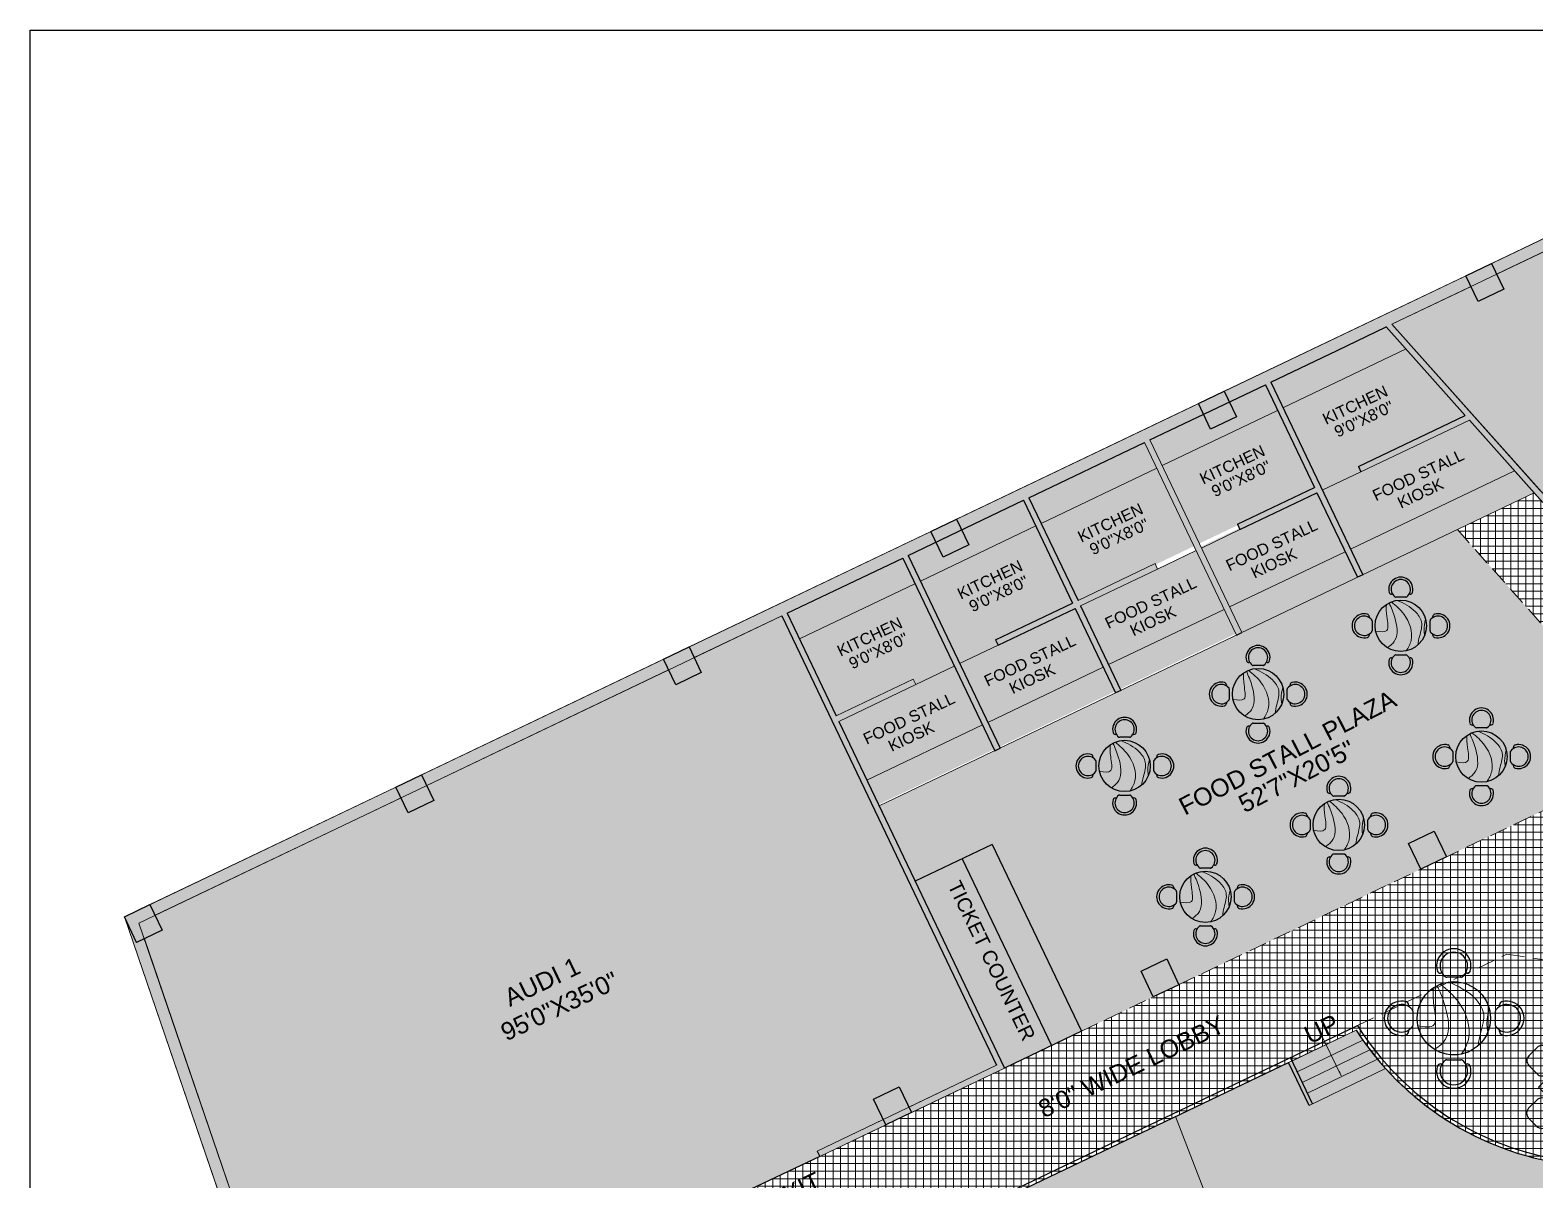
# Model space of a CAD drawing. Header units: inches. Extents: x -13956017 to 293115509, y -946740 to -305538.
# Drawn here: x 1205739 to 1207009, y -916444 to -915474 of the extents above; entities that cross this region are included whole.
import ezdxf
from ezdxf.enums import TextEntityAlignment as Align

# ---------------------------------------------------------------- set-up
doc = ezdxf.new("R2010")
doc.units = ezdxf.units.IN
doc.header["$LTSCALE"] = 6
doc.linetypes.add('DASHED2', pattern=[0.375, 0.25, -0.125])
for name, color, linetype, lineweight in [('column', 240, 'Continuous', 25), ('floor hatch', 135, 'Continuous', 13), ('Hatch', 251, 'Continuous', 0), ('W', 250, 'Continuous', 5), ('wall', 7, 'Continuous', 30), ('wall high', 7, 'Continuous', 30)]:
    doc.layers.add(name, color=color, linetype=linetype, lineweight=lineweight)
for name, color, linetype in [('NOI THAT', 42, 'Continuous'), ('TW', 5, 'Continuous'), ('WAL', 7, 'Continuous')]:
    doc.layers.add(name, color=color, linetype=linetype)
doc.styles.add('ARI', font='arial.ttf')
doc.dimstyles.new('Copy of AA', dxfattribs={"dimtxt": 15, "dimasz": 4, "dimexe": 5, "dimexo": 0, "dimgap": 0.09, "dimtad": 0, "dimdec": 0, "dimzin": 0, "dimdsep": 46, "dimlunit": 3, "dimtxsty": 'ARI', "dimblk": 'ARCHTICK', "dimcen": 0.09, "dimclrt": 7, "dimadec": 0, "dimazin": 0, "dimtfac": 1, "dimtdec": 0, "dimtofl": 0, "dimtmove": 0, "dimatfit": 3, "dimfxl": 0.18, "dimtolj": 1, "dimtzin": 0, "dimlwd": 9, "dimlwe": 9, "dimarcsym": 0})

# ---------------------------------------------------------------- blocks, each defined once
blk = doc.blocks.new('_ARCHTICK')
at = {"color": 0, "linetype": 'ByBlock', "const_width": 0.15}
blk.add_lwpolyline([(-0.5, -0.5), (0.5, 0.5)], dxfattribs=at)
blk = doc.blocks.new('A$C542F1208')
at = {"layer": 'Hatch', "ltscale": 20}
for points, knots in [([(659, 1087), (755, 1046), (902, 974), (1047, 764), (992, 595), (965, 478), (963, 437)], [79.286611, 79.286611, 79.286611, 79.286611, 522.398779, 774.423504, 1075.74221, 1246.593213, 1246.593213, 1246.593213, 1246.593213]), ([(501, 1026), (499, 972), (500, 847), (558, 608), (416, 626), (345, 640)], [151.734472, 151.734472, 151.734472, 151.734472, 392.166202, 678.974324, 921.439348, 921.439348, 921.439348, 921.439348]), ([(542, 1050), (572, 983), (643, 812), (688, 531), (562, 427), (515, 397)], [120.974245, 120.974245, 120.974245, 120.974245, 441.347359, 915.494944, 1143.150829, 1143.150829, 1143.150829, 1143.150829]), ([(573, 1064), (641, 1011), (806, 869), (914, 562), (822, 397), (790, 349)], [101.978247, 101.978247, 101.978247, 101.978247, 470.843019, 1034.555063, 1275.153333, 1275.153333, 1275.153333, 1275.153333]), ([(1075, 812), (1059, 758), (1046, 679), (1055, 599), (1060, 575)], [401.14804, 401.14804, 401.14804, 401.14804, 644.283546, 751.485057, 751.485057, 751.485057, 751.485057])]:
    blk.add_open_spline(points, degree=3, knots=knots, dxfattribs=at)
at = {"layer": 'NOI THAT', "color": 0, "ltscale": 20}
for p, q in [((593, 1177), (577, 1177)), ((785, 1135), (640, 1135)), ((848, 1177), (832, 1177)), ((249, 852), (249, 836)), ((292, 789), (292, 643)), ((1139, 643), (1139, 789)), ((1181, 836), (1181, 852)), ((249, 596), (249, 581)), ((1181, 581), (1181, 596)), ((577, 249), (593, 249)), ((640, 292), (785, 292)), ((832, 249), (848, 249))]:
    blk.add_line(p, q, dxfattribs=at)
blk.add_circle((712, 716), 375, dxfattribs=at)
for centre, radius, start, end in [((712, 1251), 176, 344.1544, 195.8456), ((712, 1251), 141, 307.5173, 232.4827), ((577, 1212), 35.2, 195.8456, 270), ((640, 1156), 21.1, 232.4827, 270), ((785, 1156), 21.1, 270, 307.5173), ((848, 1212), 35.2, 270, 344.1544), ((176, 716), 176, 74.1544, 285.8456), ((176, 716), 141, 37.5173, 322.4827), ((214, 852), 35.2, 0, 74.1544), ((271, 789), 21.1, 0, 37.5173), ((1160, 789), 21.1, 142.4827, 180), ((1255, 716), 141, 217.5173, 142.4827), ((1216, 852), 35.2, 105.8456, 180), ((1255, 716), 176, 254.1544, 105.8456), ((1160, 643), 21.1, 180, 217.5173), ((214, 581), 35.2, 285.8456, 0), ((1216, 581), 35.2, 180, 254.1544), ((712, 176), 176, 164.1544, 15.8456), ((577, 214), 35.2, 90, 164.1544), ((712, 176), 141, 127.5173, 52.4827), ((640, 271), 21.1, 90, 127.5173), ((785, 271), 21.1, 52.4827, 90), ((848, 214), 35.2, 15.8456, 90)]:
    blk.add_arc(centre, radius, start, end, dxfattribs=at)
at = {"layer": 'NOI THAT', "color": 0}
blk.add_arc((271, 643), 21.1, 322.4827, 0, dxfattribs=at)
blk = doc.blocks.new('AP2103')
at = {"color": 0}
for points in [[(-228, 425, 0.414214), (-334, 425), (-422, 337, 0.414214), (-422, 231), (-334, 142, 0.414214), (-228, 142), (-139, 231, 0.414214), (-139, 337)], [(425, 228, 0.414214), (425, 334), (337, 422, 0.414214), (231, 422), (142, 334, 0.414214), (142, 228), (231, 139, 0.414214), (337, 139)], [(-425, -228, 0.414214), (-425, -334), (-337, -422, 0.414214), (-231, -422), (-142, -334, 0.414214), (-142, -228), (-231, -139, 0.414214), (-337, -139)], [(228, -425, 0.414214), (334, -425), (422, -337, 0.414214), (422, -231), (334, -142, 0.414214), (228, -142), (139, -231, 0.414214), (139, -337)]]:
    blk.add_lwpolyline(points, format="xyb", close=True, dxfattribs=at)
blk.add_lwpolyline([(-318, 0), (0, -318), (318, 0), (0, 318)], close=True, dxfattribs=at)

msp = doc.modelspace()

# ---------------------------------------------------------------- hatches: boundary and pattern name
at = {"layer": 'column', "ltscale": 10}
h = msp.add_hatch(color=256, dxfattribs=at)
h.dxf.hatch_style = 1
h.paths.add_polyline_path([(1206949.8, -915681.2), (1206971.4, -915670.9), (1206981.8, -915692.6), (1206960.1, -915702.9)])
h = msp.add_hatch(color=256, dxfattribs=at)
h.dxf.hatch_style = 1
h.paths.add_polyline_path([(1206724.2, -915789), (1206745.8, -915778.7), (1206756.2, -915800.3), (1206734.5, -915810.7)])
h = msp.add_hatch(color=256, dxfattribs=at)
h.dxf.hatch_style = 1
h.paths.add_polyline_path([(1206498.6, -915896.8), (1206520.3, -915886.4), (1206530.6, -915908.1), (1206509, -915918.5)])
h = msp.add_hatch(color=256, dxfattribs=at)
h.dxf.hatch_style = 1
h.paths.add_polyline_path([(1206273, -916004.6), (1206294.7, -915994.2), (1206305, -916015.9), (1206283.4, -916026.2)])
h = msp.add_hatch(color=256, dxfattribs=at)
h.dxf.hatch_style = 1
h.paths.add_polyline_path([(1206047.5, -916112.4), (1206069.1, -916102), (1206079.5, -916123.7), (1206057.8, -916134)])
h = msp.add_hatch(color=256, dxfattribs=at)
h.dxf.hatch_style = 1
h.paths.add_polyline_path([(1206901.4, -916159.9), (1206923, -916149.5), (1206933.4, -916171.2), (1206911.7, -916181.5)])
h = msp.add_hatch(color=256, dxfattribs=at)
h.dxf.hatch_style = 1
h.paths.add_polyline_path([(1205818.4, -916221.8), (1205840, -916211.5), (1205850.4, -916233.1), (1205828.7, -916243.5)])
h = msp.add_hatch(color=256, dxfattribs=at)
h.dxf.hatch_style = 1
h.paths.add_polyline_path([(1206675.8, -916267.6), (1206697.5, -916257.3), (1206707.8, -916279), (1206686.1, -916289.3)])
h = msp.add_hatch(color=256, dxfattribs=at)
h.dxf.hatch_style = 1
h.paths.add_polyline_path([(1206450.2, -916375.4), (1206471.9, -916365.1), (1206482.2, -916386.7), (1206460.6, -916397.1)])
at = {"layer": 'floor hatch', "ltscale": 5}
h = msp.add_hatch(dxfattribs=at)
h.set_pattern_fill('NET', color=9, scale=2, angle=90)
h.set_pattern_definition([(90, (225125.152, -30674.727), (-6.35, 4e-16), []), (180, (225125.152, -30674.727), (-8e-16, -6.35), [])])
edge = h.paths.add_edge_path(flags=16)
edge.add_arc((1207069.2, -916180.3), 252.4, 212.8632, 311.6153)
edge.add_line((1207236.8, -916369.1), (1207453.6, -916616.5))
edge.add_line((1207453.6, -916616.5), (1207466.4, -916698.6))
edge.add_line((1207466.4, -916698.6), (1207078.3, -917355.4))
edge.add_line((1207078.3, -917355.4), (1206612.1, -917263))
edge.add_line((1206612.1, -917263), (1206437.6, -916752.7))
edge.add_line((1206437.6, -916752.7), (1206398.7, -916639))
edge.add_line((1206398.7, -916639), (1206438.5, -916517.4))
edge.add_line((1206438.5, -916517.4), (1206857.2, -916317.3))
h.paths.add_polyline_path([(1206508.4, -917265.4), (1206536.9, -917349), (1207127.7, -917466.2), (1207613.3, -916646.7), (1207385.3, -916391.3), (1207478.6, -916308), (1207255.5, -916058.1), (1207180.2, -916125.4), (1207189.5, -916135.8), (1207171.6, -916151.8), (1207155.6, -916133.9), (1207207.1, -916087.9), (1207007.5, -915864.3), (1206942.6, -915895.2), (1207112.5, -916085.6), (1206246.3, -916499.5)])
at = {"layer": 'W', "ltscale": 10}
h = msp.add_hatch(color=256, dxfattribs=at)
h.dxf.hatch_style = 1
h.paths.add_polyline_path([(1206533.1, -917353.3), (1206571.3, -917360.9), (1206572.2, -917356), (1206536.9, -917349), (1206508.4, -917265.4), (1206503.6, -917267.1), (1206512.7, -917293.5), (1206242.1, -917386.1), (1206243.7, -917390.8), (1206514.3, -917298.3)])
h.paths.add_polyline_path([(1207026.2, -917451.1), (1207027.2, -917446.2), (1206648.1, -917371), (1206647.2, -917375.9)])
h.paths.add_polyline_path([(1206221, -917398.6), (1206230.5, -917395.4), (1206284.8, -917554.3), (1206275.4, -917557.6)])
h.paths.add_polyline_path([(1206283.1, -917580.3), (1206292.6, -917577), (1206342.5, -917722.7), (1206333, -917726)])
h.paths.add_polyline_path([(1206360.2, -917731.4), (1206489.1, -917687.4), (1206492.3, -917696.8), (1206363.5, -917740.9)])
h.paths.add_polyline_path([(1207114.8, -917792.1), (1207119.9, -917783.5), (1207236.9, -917852.8), (1207231.8, -917861.4)])
h.paths.add_polyline_path([(1207256.1, -917847.9), (1207334.6, -917715.4), (1207343.2, -917720.5), (1207264.7, -917853)])
h.paths.add_polyline_path([(1207346.8, -917694.7), (1207432, -917551), (1207432.5, -917550.2), (1207441.1, -917555.3), (1207355.4, -917699.8)])
h.paths.add_polyline_path([(1207103.1, -917461.3), (1207127.7, -917466.2), (1207186.9, -917366.4), (1207191.2, -917368.9), (1207176.9, -917393), (1207423, -917538.8), (1207420.4, -917543.1), (1207174.4, -917397.3), (1207130.2, -917471.8), (1207102.1, -917466.2)])
h.paths.add_polyline_path([(1207226.3, -917299.8), (1207230.6, -917302.4), (1207403.6, -917010.4), (1207399.3, -917007.9)])
h.paths.add_polyline_path([(1207444.7, -917529.5), (1207526.8, -917391), (1207535.4, -917396.1), (1207453.3, -917534.6)])
h.paths.add_polyline_path([(1207539, -917370.4), (1207621.1, -917231.9), (1207629.7, -917237), (1207547.6, -917375.5)])
h.paths.add_polyline_path([(1207633.3, -917211.2), (1207715.4, -917072.7), (1207724, -917077.8), (1207641.9, -917216.3)])
h.paths.add_polyline_path([(1207438.7, -916941.3), (1207492.2, -916851), (1207496.5, -916853.5), (1207459.8, -916915.5), (1207705.9, -917061.3), (1207703.3, -917065.6), (1207457.3, -916919.8), (1207443, -916943.8)])
h.paths.add_polyline_path([(1207727.6, -917052.1), (1207802.5, -916925.6), (1207811.1, -916930.7), (1207736.2, -917057.2)])
h.paths.add_polyline_path([(1207510.6, -916820), (1207562.5, -916732.4), (1207566.8, -916734.9), (1207556.7, -916752), (1207802.7, -916897.8), (1207797.6, -916906.4), (1207551.6, -916760.6), (1207514.9, -916822.6)])
h.paths.add_polyline_path([(1207630.3, -916629.7), (1207829.5, -916451.9), (1207832.8, -916455.7), (1207633.6, -916633.4)])
h.paths.add_polyline_path([(1207599.7, -916631.5), (1207603.5, -916628.2), (1207553.2, -916571.9), (1207549.5, -916575.2)])
h.paths.add_polyline_path([(1207797.8, -916536.9), (1207802.9, -916528.3), (1207865, -916565.1), (1207859.9, -916573.7)])
h.paths.add_polyline_path([(1207843.3, -916446.3), (1207850.7, -916439.7), (1208001.8, -916608.9), (1207985.5, -916636.5), (1207976.9, -916631.4), (1207989.5, -916610.1)])
h.paths.add_polyline_path([(1207692.1, -916277), (1207699.6, -916270.3), (1207834.7, -916421.8), (1207827.3, -916428.4)])
h.paths.add_polyline_path([(1207541, -916107.6), (1207548.4, -916101), (1207683.6, -916252.4), (1207676.1, -916259.1), (1207616.2, -916191.9), (1207392.4, -916391.7), (1207452.3, -916458.8), (1207448.6, -916462.2), (1207385.3, -916391.3), (1207537.5, -916255.4), (1207489.6, -916201.7), (1207493.3, -916198.4), (1207540.9, -916251.8), (1207612.9, -916188.2)])
h.paths.add_polyline_path([(1207502, -916522.1), (1207505.8, -916518.7), (1207468.3, -916476.7), (1207464.6, -916480.1)])
h.paths.add_polyline_path([(1207413.7, -916116.7), (1207417.4, -916113.3), (1207466, -916167.8), (1207527.2, -916113.2), (1207530.5, -916116.9), (1207406.7, -916227.5), (1207403.3, -916223.7), (1207462.3, -916171.1)], flags=17)
h.paths.add_polyline_path([(1207399.1, -915948.7), (1207406.6, -915942), (1207532.4, -916083), (1207525, -916089.7), (1207465.1, -916022.6), (1207330.8, -916142.4), (1207327.4, -916138.7), (1207461.7, -916018.8)])
h.paths.add_polyline_path([(1207173.5, -916117.9), (1207207.1, -916087.9), (1207201.7, -916081.9), (1207209.1, -916075.2), (1207214.5, -916081.3), (1207372.7, -915940.1), (1207379.4, -915947.6), (1207318.2, -916002.2), (1207366.1, -916055.9), (1207362.4, -916059.2), (1207314.5, -916005.5), (1207180.2, -916125.4)])
h.paths.add_polyline_path([(1207109.3, -915840.2), (1207206.2, -915753.6), (1207212.9, -915761.1), (1207115.9, -915847.6)])
h.paths.add_polyline_path([(1206750.2, -915787.7), (1206780.7, -915773.1), (1206822.1, -915859.7), (1206757.1, -915890.8), (1206759.2, -915895.3), (1206824.2, -915864.2), (1206858.3, -915935.5), (1206862.8, -915933.4), (1206785.2, -915771), (1206882.6, -915724.4), (1206949.2, -915799), (1206859.1, -915842.1), (1206861.2, -915846.6), (1206952.7, -915802.9), (1207014.6, -915872.3), (1207018.3, -915868.9), (1206887.3, -915722.2), (1206954.1, -915690.3), (1206949.8, -915681.2), (1206745.8, -915778.7)])
h.paths.add_polyline_path([(1206524.6, -915895.5), (1206576.8, -915870.5), (1206618.1, -915957.2), (1206553.2, -915988.2), (1206555.3, -915992.7), (1206620.3, -915961.7), (1206654.4, -916033), (1206658.9, -916030.8), (1206624.8, -915959.5), (1206689.8, -915928.5), (1206687.6, -915924), (1206622.7, -915955), (1206581.3, -915868.4), (1206678.7, -915821.8), (1206756.3, -915984.2), (1206760.8, -915982.1), (1206683.2, -915819.7), (1206728.5, -915798), (1206724.2, -915789), (1206520.3, -915886.4)])
h.paths.add_polyline_path([(1206299, -916003.2), (1206372.8, -915968), (1206553.9, -916346.9), (1206480.1, -916382.2), (1206482.2, -916386.7), (1206560.6, -916349.3), (1206420.9, -916057), (1206485.9, -916025.9), (1206483.7, -916021.4), (1206418.7, -916052.4), (1206377.7, -915966.5), (1206377.3, -915965.8), (1206474.8, -915919.3), (1206552.4, -916081.7), (1206556.9, -916079.5), (1206479.3, -915917.1), (1206502.9, -915905.8), (1206498.6, -915896.8), (1206294.7, -915994.2)])
h.paths.add_polyline_path([(1206244.7, -916494.7), (1206333.5, -916452.3), (1206335.6, -916456.8), (1206246.3, -916499.5)])
h.paths.add_polyline_path([(1206404.8, -916423.7), (1206460.6, -916397.1), (1206458.4, -916392.6), (1206402.6, -916419.2)])
h.paths.add_polyline_path([(1206069.1, -916102), (1206273, -916004.6), (1206277.4, -916013.6), (1206073.4, -916111)])
h.paths.add_polyline_path([(1205840, -916211.5), (1206047.5, -916112.4), (1206051.8, -916121.4), (1205844.3, -916220.5)])
h.paths.add_polyline_path([(1205942.1, -916583.4), (1205951.5, -916580.2), (1205835.3, -916240.3), (1205828.7, -916243.5), (1205818.4, -916221.8)])
h.paths.add_polyline_path([(1205969.3, -916588.9), (1206080, -916551), (1206083.3, -916560.5), (1205972.6, -916598.4)])
h.paths.add_polyline_path([(1206038.1, -916864), (1206047.6, -916860.8), (1205959.3, -916602.9), (1205949.9, -916606.1)])
h.paths.add_polyline_path([(1206064, -916865.7), (1206334.6, -916773.1), (1206343.7, -916799.6), (1206348.4, -916798), (1206329, -916741.2), (1206319.5, -916744.4), (1206326.7, -916765.3), (1206060.8, -916856.3)])
h.paths.add_polyline_path([(1206093.4, -917025.8), (1206102.9, -917022.6), (1206055.3, -916883.5), (1206045.9, -916886.7)])
h.paths.add_polyline_path([(1206153.3, -917200.9), (1206162.8, -917197.6), (1206110.7, -917045.3), (1206101.2, -917048.5)])
h.paths.add_polyline_path([(1206213.2, -917375.9), (1206222.7, -917372.7), (1206170.6, -917220.3), (1206161.1, -917223.6)])
h.paths.add_polyline_path([(1207223.3, -915751.7), (1207230.8, -915745.1), (1207390.6, -915924.1), (1207383.2, -915930.8)])
h.paths.add_polyline_path([(1207106.9, -915606.2), (1207214.8, -915727.2), (1207207.4, -915733.8), (1207114.1, -915629.3), (1207117.2, -915627.8)])
h.paths.add_polyline_path([(1206971.4, -915670.9), (1207085.2, -915616.5), (1207089.5, -915625.6), (1206975.7, -915679.9)])
at = {"layer": 'WAL', "lineweight": 9, "true_color": 0x5797dc}
h = msp.add_hatch(color=153, dxfattribs=at)
h.dxf.hatch_style = 1
h.paths.add_polyline_path([(1206887.3, -915722.2), (1206954.1, -915690.3), (1206960.1, -915702.9), (1206981.8, -915692.6), (1206975.7, -915679.9), (1207089.5, -915625.6), (1207095.5, -915638.2), (1207114.1, -915629.3), (1207207.4, -915733.8), (1207196.9, -915743.2), (1207206.2, -915753.6), (1207044.3, -915898.1), (1207038.3, -915891.3), (1207034.6, -915894.6), (1207014.6, -915872.3), (1207018.3, -915868.9)])
at = {"layer": 'WAL', "lineweight": 9, "ltscale": 100, "true_color": 0xffaf89}
h = msp.add_hatch(color=21, dxfattribs=at)
h.dxf.hatch_style = 1
h.paths.add_polyline_path([(1206785.4, -915771.4), (1206882.7, -915724.9), (1206949.1, -915798.9), (1206862.1, -915841.4), (1206864.3, -915845.9), (1206829.1, -915862.8)])
h.paths.add_polyline_path([(1206683.5, -915820.2), (1206780.9, -915773.6), (1206822.1, -915859.7), (1206786.9, -915876.5), (1206787.3, -915877.3), (1206725, -915907)])
h.paths.add_polyline_path([(1206581.5, -915869), (1206679, -915822.4), (1206720.5, -915909.2), (1206658.3, -915939), (1206657.9, -915938.2), (1206622.7, -915955)])
edge = h.paths.add_edge_path()
edge.add_line((1206479.6, -915917.8), (1206577, -915871.1))
edge.add_line((1206577, -915871.1), (1206620.7, -915962.5))
edge.add_line((1206618.2, -915957.1), (1206583, -915974))
edge.add_line((1206585.6, -915979.3), (1206583.4, -915974.8))
edge.add_line((1206583.4, -915974.8), (1206521.2, -916004.6))
edge.add_line((1206521.2, -916004.6), (1206479.6, -915917.8))
h.paths.add_polyline_path([(1206475.1, -915919.9), (1206518.8, -916011.3), (1206483.6, -916028.1), (1206481.5, -916023.6), (1206419.2, -916053.4), (1206377.7, -915966.5)])
at = {"layer": 'WAL', "lineweight": 9, "ltscale": 100, "true_color": 0x768495}
h = msp.add_hatch(color=252, dxfattribs=at)
h.dxf.hatch_style = 1
h.paths.add_polyline_path([(1206828.6, -915861.7), (1206952.7, -915802.9), (1207007.5, -915864.3), (1206862.9, -915933.3)])
edge = h.paths.add_edge_path()
edge.add_line((1206726.3, -915909.7), (1206823.7, -915863.1))
edge.add_line((1206823.7, -915863.1), (1206857.8, -915934.2))
edge.add_line((1206857.8, -915934.2), (1206760.3, -915980.8))
edge.add_line((1206760.3, -915980.8), (1206726.7, -915910.5))
h.paths.add_polyline_path([(1206624.7, -915959.2), (1206722.2, -915912.6), (1206755.8, -915983), (1206658.4, -916029.6)])
h.paths.add_polyline_path([(1206522.8, -916008), (1206620.2, -915961.4), (1206653.9, -916031.7), (1206556.5, -916078.4)])
h.paths.add_polyline_path([(1206420.9, -916056.8), (1206518.3, -916010.2), (1206552, -916080.5), (1206454.5, -916127.1)])
h = msp.add_hatch(color=252, dxfattribs=at)
h.dxf.hatch_style = 1
h.paths.add_polyline_path([(1206760.8, -915982.1), (1206858.3, -915935.5), (1206824.2, -915864.2), (1206759.2, -915895.3), (1206726.8, -915910.8)])
at = {"layer": 'WAL', "lineweight": 9, "ltscale": 100, "true_color": 0xffaf89}
h = msp.add_hatch(color=21, dxfattribs=at)
h.dxf.hatch_style = 1
h.paths.add_polyline_path([(1206479.3, -915917.1), (1206502.9, -915905.8), (1206509, -915918.5), (1206530.6, -915908.1), (1206524.6, -915895.5), (1206576.8, -915870.5), (1206618.1, -915957.2), (1206553.2, -915988.2), (1206555.3, -915992.7), (1206522.8, -916008.2)])
at = {"layer": 'WAL', "lineweight": 9, "ltscale": 100, "true_color": 0xeeadfb}
h = msp.add_hatch(color=201, dxfattribs=at)
h.dxf.hatch_style = 1
h.paths.add_polyline_path([(1206454.9, -916128.2), (1206942.6, -915895.2), (1207112.5, -916085.6), (1206560.6, -916349.3)])
at = {"layer": 'WAL', "lineweight": 9, "ltscale": 100, "true_color": 0xfaecd6}
h = msp.add_hatch(color=254, dxfattribs=at)
h.dxf.hatch_style = 1
h.paths.add_polyline_path([(1205844.3, -916220.5), (1206051.8, -916121.4), (1206057.8, -916134), (1206079.5, -916123.7), (1206073.4, -916111), (1206277.4, -916013.6), (1206283.4, -916026.2), (1206305, -916015.9), (1206299, -916003.2), (1206372.8, -915968), (1206553.9, -916346.9), (1206480.1, -916382.2), (1206471.9, -916365.1), (1206450.2, -916375.4), (1206458.4, -916392.6), (1206402.6, -916419.2), (1206404.8, -916423.7), (1206335.6, -916456.8), (1206333.5, -916452.3), (1206244.7, -916494.7), (1206240.1, -916481.4), (1206217.4, -916489.2), (1206222, -916502.5), (1205969.3, -916588.9), (1205964.8, -916575.6), (1205951.5, -916580.2), (1205835.3, -916240.3), (1205850.4, -916233.1)])
at = {"layer": 'WAL', "lineweight": 9, "ltscale": 100, "true_color": 0xc6e1cc}
h = msp.add_hatch(color=254, dxfattribs=at)
h.dxf.hatch_style = 1
h.paths.add_polyline_path([(1206854, -916623.1), (1206998, -916623.1), (1207099.8, -916724.9), (1207099.8, -916868.9), (1206998, -916970.8), (1206854, -916970.8), (1206752.1, -916868.9), (1206752.1, -916724.9)], flags=16)
edge = h.paths.add_edge_path()
edge.add_arc((1207069.2, -916180.3), 252.4, 212.8632, 311.6153)
edge.add_line((1207236.8, -916369.1), (1207453.6, -916616.5))
edge.add_line((1207453.6, -916616.5), (1207466.4, -916698.6))
edge.add_line((1207466.4, -916698.6), (1207078.3, -917355.4))
edge.add_line((1207078.3, -917355.4), (1206612.1, -917263))
edge.add_line((1206612.1, -917263), (1206437.6, -916752.7))
edge.add_line((1206437.6, -916752.7), (1206398.7, -916639))
edge.add_line((1206398.7, -916639), (1206438.5, -916517.4))
edge.add_line((1206438.5, -916517.4), (1206857.2, -916317.3))

# ---------------------------------------------------------------- linework, layer by layer
at = {"layer": 'column', "ltscale": 10, "elevation": 3969.1}
for points in [[(1206949.8, -915681.2), (1206971.4, -915670.9), (1206981.8, -915692.6), (1206960.1, -915702.9), (1206949.8, -915681.2)], [(1206724.2, -915789), (1206745.8, -915778.7), (1206756.2, -915800.3), (1206734.5, -915810.7), (1206724.2, -915789)], [(1206498.6, -915896.8), (1206520.3, -915886.4), (1206530.6, -915908.1), (1206509, -915918.5), (1206498.6, -915896.8)], [(1206273, -916004.6), (1206294.7, -915994.2), (1206305, -916015.9), (1206283.4, -916026.2), (1206273, -916004.6)], [(1206047.5, -916112.4), (1206069.1, -916102), (1206079.5, -916123.7), (1206057.8, -916134), (1206047.5, -916112.4)], [(1206901.4, -916159.9), (1206923, -916149.5), (1206933.4, -916171.2), (1206911.7, -916181.5), (1206901.4, -916159.9)], [(1206675.8, -916267.6), (1206697.5, -916257.3), (1206707.8, -916279), (1206686.1, -916289.3), (1206675.8, -916267.6)], [(1206450.2, -916375.4), (1206471.9, -916365.1), (1206482.2, -916386.7), (1206460.6, -916397.1), (1206450.2, -916375.4)]]:
    msp.add_lwpolyline(points, dxfattribs=at)
at = {"layer": 'column', "ltscale": 10}
msp.add_lwpolyline([(1205818.4, -916221.8), (1205840, -916211.5), (1205850.4, -916233.1), (1205828.7, -916243.5), (1205818.4, -916221.8)], dxfattribs=at)
at = {"layer": 'TW', "ltscale": 10}
for p, q in [((1206436, -916515.2, 3969.1), (1206858.3, -916313.5, 3969.1)), ((1206438.5, -916517.4, 3969.1), (1206800.3, -916344.5, 3969.1)), ((1206817.6, -916380.8, 3969.1), (1206800.3, -916344.5, 3969.1)), ((1206820.5, -916379.4, 3969.1), (1206801.9, -916340.4, 3969.1))]:
    msp.add_line(p, q, dxfattribs=at)
for radius, start, end in [(249.4, 212.2573, 311.6137), (252.4, 212.8632, 310.9343)]:
    msp.add_arc((1207069.2, -916180.3, 3969.1), radius, start, end, dxfattribs=at)
at = {"layer": 'W', "ltscale": 10}
for p, q in [((1206887.3, -915722.2, 3969.1), (1207104.4, -915618.4, 3969.1)), ((1206887.3, -915722.2, 3969.1), (1207012.1, -915862, 3969.1)), ((1206795.5, -915792.6, 3969.1), (1206899.3, -915743, 3969.1)), ((1206693.6, -915841.3, 3969.1), (1206791, -915794.8, 3969.1)), ((1206861.2, -915846.6, 3969.1), (1206952.7, -915802.9, 3969.1)), ((1206952.7, -915802.9, 3969.1), (1207007.5, -915864.3, 3969.1)), ((1206678.7, -915821.8, 3969.1), (1206756.3, -915984.2, 3969.1)), ((1206683.2, -915819.7, 3969.1), (1206760.8, -915982.1, 3969.1)), ((1206591.6, -915890, 3969.1), (1206689.1, -915843.5, 3969.1)), ((1206861.2, -915846.6, 3969.1), (1206828.7, -915862.1, 3969.1)), ((1206852.4, -915911.7, 3969.1), (1206990.8, -915845.6, 3969.1)), ((1206454.9, -916128.2, 3969.1), (1207007.5, -915864.3, 3969.1)), ((1206489.7, -915938.8, 3969.1), (1206587.1, -915892.2, 3969.1)), ((1206726.8, -915910.8, 3969.1), (1206759.2, -915895.3, 3969.1)), ((1206689.8, -915928.5, 3969.1), (1206722.3, -915913, 3969.1)), ((1206750.5, -915960.4, 3969.1), (1206847.9, -915913.9, 3969.1)), ((1206622.7, -915955, 3969.1), (1206687.6, -915924, 3969.1)), ((1206624.8, -915959.5, 3969.1), (1206689.8, -915928.5, 3969.1)), ((1206687.6, -915924, 3969.1), (1206689.8, -915928.5, 3969.1)), ((1206387.7, -915987.5, 3969.1), (1206485.1, -915940.9, 3969.1)), ((1205830.7, -916227, 3969.1), (1206372.8, -915968, 3969.1)), ((1206648.5, -916009.1, 3969.1), (1206746, -915962.6, 3969.1)), ((1206522.8, -916008.2, 3969.1), (1206555.3, -915992.7, 3969.1)), ((1206418.7, -916052.4, 3969.1), (1206483.7, -916021.4, 3969.1)), ((1206483.7, -916021.4, 3969.1), (1206485.9, -916025.9, 3969.1)), ((1206485.9, -916025.9, 3969.1), (1206518.3, -916010.4, 3969.1)), ((1206546.6, -916057.9, 3969.1), (1206644, -916011.3, 3969.1)), ((1206420.9, -916057, 3969.1), (1206485.9, -916025.9, 3969.1)), ((1206444.6, -916106.6, 3969.1), (1206542, -916060, 3969.1)), ((1205956.1, -916593.4, 3969.1), (1205830.7, -916227, 3969.1)), ((1206402.6, -916419.2, 3969.1), (1206553.9, -916346.9, 3969.1)), ((1206404.8, -916423.7, 3969.1), (1206560.6, -916349.3, 3969.1)), ((1206704.8, -916390.1, 3969.1), (1207079.8, -917358.8, 3969.1))]:
    msp.add_line(p, q, dxfattribs=at)
at = {"layer": 'W', "lineweight": 30, "ltscale": 10}
for p, q in [((1206841.3, -915744.2, 3969.1), (1206882.6, -915724.4, 3969.1)), ((1206882.6, -915724.4, 3969.1), (1206949.2, -915799, 3969.1)), ((1206785.2, -915771, 3969.1), (1206841.3, -915744.2, 3969.1)), ((1206683.2, -915819.7, 3969.1), (1206780.7, -915773.1, 3969.1)), ((1206780.7, -915773.1, 3969.1), (1206822.1, -915859.7, 3969.1)), ((1206785.2, -915771, 3969.1), (1206862.8, -915933.4, 3969.1)), ((1206859.1, -915842.1, 3969.1), (1206949.2, -915799, 3969.1)), ((1206581.3, -915868.4, 3969.1), (1206678.7, -915821.8, 3969.1)), ((1206859.1, -915842.1, 3969.1), (1206861.2, -915846.6, 3969.1)), ((1206581.3, -915868.4, 3969.1), (1206622.7, -915955, 3969.1)), ((1206757.1, -915890.8, 3969.1), (1206822.1, -915859.7, 3969.1)), ((1206759.2, -915895.3, 3969.1), (1206824.2, -915864.2, 3969.1)), ((1206824.2, -915864.2, 3969.1), (1206858.3, -915935.5, 3969.1)), ((1207007.5, -915864.3, 3969.1), (1207014.6, -915872.3, 3969.1)), ((1206479.3, -915917.1, 3969.1), (1206576.8, -915870.5, 3969.1)), ((1206576.8, -915870.5, 3969.1), (1206618.1, -915957.2, 3969.1)), ((1206757.1, -915890.8, 3969.1), (1206759.2, -915895.3, 3969.1)), ((1206377.3, -915965.8, 3969.1), (1206474.8, -915919.3, 3969.1)), ((1206474.8, -915919.3, 3969.1), (1206552.4, -916081.7, 3969.1)), ((1206479.3, -915917.1, 3969.1), (1206556.9, -916079.5, 3969.1)), ((1206862.8, -915933.4, 3969.1), (1206858.3, -915935.5, 3969.1)), ((1206553.2, -915988.2, 3969.1), (1206618.1, -915957.2, 3969.1)), ((1206372.8, -915968, 3969.1), (1206553.9, -916346.9, 3969.1)), ((1206377.3, -915965.8, 3969.1), (1206418.7, -916052.4, 3969.1)), ((1206555.3, -915992.7, 3969.1), (1206620.3, -915961.7, 3969.1)), ((1206620.3, -915961.7, 3969.1), (1206654.4, -916033, 3969.1)), ((1206624.8, -915959.5, 3969.1), (1206658.9, -916030.8, 3969.1)), ((1206756.3, -915984.2, 3969.1), (1206760.8, -915982.1, 3969.1)), ((1206553.2, -915988.2, 3969.1), (1206555.3, -915992.7, 3969.1)), ((1206658.9, -916030.8, 3969.1), (1206654.4, -916033, 3969.1)), ((1206420.9, -916057, 3969.1), (1206560.6, -916349.3, 3969.1)), ((1206552.4, -916081.7, 3969.1), (1206556.9, -916079.5, 3969.1)), ((1206402.6, -916419.2, 3969.1), (1206404.8, -916423.7, 3969.1))]:
    msp.add_line(p, q, dxfattribs=at)
at = {"layer": 'W', "ltscale": 10, "elevation": 3969.1}
msp.add_lwpolyline([(1206036.2, -916858.4), (1205818.4, -916221.8), (1207106.9, -915606.2)], dxfattribs=at)
for points in [[(1206971.4, -915670.9), (1207085.2, -915616.5), (1207089.5, -915625.6), (1206975.7, -915679.9)], [(1206750.2, -915787.7), (1206780.7, -915773.1), (1206822.1, -915859.7), (1206757.1, -915890.8), (1206759.2, -915895.3), (1206824.2, -915864.2), (1206858.3, -915935.5), (1206862.8, -915933.4), (1206785.2, -915771), (1206882.6, -915724.4), (1206949.2, -915799), (1206859.1, -915842.1), (1206861.2, -915846.6), (1206952.7, -915802.9), (1207014.6, -915872.3), (1207018.3, -915868.9), (1206887.3, -915722.2), (1206954.1, -915690.3), (1206949.8, -915681.2), (1206745.8, -915778.7)], [(1206524.6, -915895.5), (1206576.8, -915870.5), (1206618.1, -915957.2), (1206553.2, -915988.2), (1206555.3, -915992.7), (1206620.3, -915961.7), (1206654.4, -916033), (1206658.9, -916030.8), (1206624.8, -915959.5), (1206689.8, -915928.5), (1206687.6, -915924), (1206622.7, -915955), (1206581.3, -915868.4), (1206678.7, -915821.8), (1206756.3, -915984.2), (1206760.8, -915982.1), (1206683.2, -915819.7), (1206728.5, -915798), (1206724.2, -915789), (1206520.3, -915886.4)], [(1206299, -916003.2), (1206372.8, -915968), (1206553.9, -916346.9), (1206480.1, -916382.2), (1206482.2, -916386.7), (1206560.6, -916349.3), (1206420.9, -916057), (1206485.9, -916025.9), (1206483.7, -916021.4), (1206418.7, -916052.4), (1206377.7, -915966.5), (1206377.3, -915965.8), (1206474.8, -915919.3), (1206552.4, -916081.7), (1206556.9, -916079.5), (1206479.3, -915917.1), (1206502.9, -915905.8), (1206498.6, -915896.8), (1206294.7, -915994.2)], [(1206069.1, -916102), (1206273, -916004.6), (1206277.4, -916013.6), (1206073.4, -916111)], [(1205942.1, -916583.4), (1205951.5, -916580.2), (1205835.3, -916240.3), (1205828.7, -916243.5), (1205818.4, -916221.8)], [(1206404.8, -916423.7), (1206460.6, -916397.1), (1206458.4, -916392.6), (1206402.6, -916419.2)]]:
    msp.add_lwpolyline(points, close=True, dxfattribs=at)
at = {"layer": 'W', "ltscale": 10}
msp.add_lwpolyline([(1205840, -916211.5), (1206047.5, -916112.4), (1206051.8, -916121.4), (1205844.3, -916220.5)], close=True, dxfattribs=at)
at = {"layer": 'W', "color": 1, "ltscale": 10, "elevation": 3969.1}
msp.add_lwpolyline([(1206857.2, -916317.3, 0.459696), (1207236.8, -916369.1), (1207453.6, -916616.5), (1207466.4, -916698.6), (1207078.3, -917355.4), (1206612.1, -917263), (1206437.6, -916752.7), (1206398.7, -916639), (1206438.5, -916517.4)], format="xyb", close=True, dxfattribs=at)
at = {"layer": 'WAL', "color": 1, "linetype": 'DASHED2', "lineweight": 9, "ltscale": 10}
for p, q in [((1206942.6, -915895.2, 3969.1), (1207112.5, -916085.6, 3969.1)), ((1206625.5, -916318.3, 3969.1), (1207112.5, -916085.6, 3969.1)), ((1206858.3, -916313.5, 3969.1), (1206984.4, -916253.2, 3969.1)), ((1206984.4, -916253.2, 3969.1), (1207157, -916279.6, 3969.1))]:
    msp.add_line(p, q, dxfattribs=at)
at = {"layer": 'WAL', "color": 250, "lineweight": 9}
for p, q in [((1206803.1, -916343.4, 3969.1), (1206857.2, -916317.3, 3969.1)), ((1206807.5, -916352.4, 3969.1), (1206862.8, -916325.7, 3969.1)), ((1206811.8, -916361.4, 3969.1), (1206868.8, -916333.9, 3969.1)), ((1206816.1, -916370.4, 3969.1), (1206875.2, -916341.9, 3969.1)), ((1206817.6, -916380.8, 3969.1), (1206882, -916349.7, 3969.1))]:
    msp.add_line(p, q, dxfattribs=at)
at = {"layer": 'wall', "lineweight": 25}
for p, q in [((1206550.3, -916160.7, 3969.1), (1206485.3, -916191.8, 3969.1)), ((1206550.3, -916160.7, 3969.1), (1206625.5, -916318.3, 3969.1)), ((1206525, -916172.8, 3969.1), (1206600.3, -916330.3, 3969.1)), ((1206625.5, -916318.3, 3969.1), (1206560.6, -916349.3, 3969.1)), ((1206404.8, -916423.7, 3969.1), (1206335.6, -916456.8, 3969.1))]:
    msp.add_line(p, q, dxfattribs=at)
at = {"layer": 'wall high', "lineweight": 25}
msp.add_lwpolyline([(1205738.9, -915474.2), (1208044.8, -915474.2), (1208044.8, -918029.5), (1205738.9, -918029.5)], close=True, dxfattribs=at)

# ---------------------------------------------------------------- block references
at = {"layer": 'NOI THAT', "color": 0, "linetype": 'Continuous'}
for p, xscale, yscale, zscale in [((1206853.8, -916017.7), 0.05769938720776991, 0.05769938720776991, 0.05769938720776991), ((1206733.4, -916075.3), 0.05769938720776991, 0.05769938720776991, 0.05769938720776991), ((1206921.8, -916128, 7938.2), 0.05769938720776991, 0.05769938720776991, 0.05769938720776991), ((1206620.9, -916135.9), 0.05769938720776991, 0.05769938720776991, 0.05769938720776991), ((1206801.5, -916185.6, 7938.2), 0.05769938720776991, 0.05769938720776991, 0.05769938720776991), ((1206689, -916246.2, 7938.2), 0.05769938720776991, 0.05769938720776991, 0.05769938720776991), ((1206880.9, -916366.3), 0.08242769601109988, 0.08242769601109988, 0.08242769601109988)]:
    msp.add_blockref('A$C542F1208', p, dxfattribs=dict(at, xscale=xscale, yscale=yscale, zscale=zscale))
at = {"layer": 'NOI THAT', "color": 0, "xscale": 0.07844915636904137, "yscale": 0.07844915636904137, "zscale": 0.07844915636904137, "rotation": 180}
msp.add_blockref('AP2103', (1207036, -916365.3, -3969.1), dxfattribs=at)

# ---------------------------------------------------------------- texts
at = {"layer": 'wall', "lineweight": 25, "style": 'ARI'}
for s, height, rotation, p in [('KITCHEN', 9.6, 25.3338, (1206831.8, -915807.1)), ('9\'0"X8\'0"', 9.6, 25.3338, (1206841.7, -915817.8)), ('KITCHEN', 9.6, 25.3338, (1206728.2, -915857.4)), ('FOOD STALL', 9.6, 25.3338, (1206873.9, -915871.5)), ('9\'0"X8\'0"', 9.6, 25.3338, (1206738.1, -915868.1)), ('KIOSK', 9.6, 25.3338, (1206895, -915877.7)), ('KITCHEN', 9.6, 25.3338, (1206625.4, -915906.4)), ('9\'0"X8\'0"', 9.6, 25.3338, (1206635.3, -915917)), ('FOOD STALL', 9.6, 25.3338, (1206750.3, -915930.5)), ('KIOSK', 9.6, 25.3338, (1206771.4, -915936.7)), ('KITCHEN', 9.6, 25.3338, (1206523.8, -915954.4)), ('9\'0"X8\'0"', 9.6, 25.3338, (1206533.7, -915965.1)), ('FOOD STALL', 9.6, 25.3338, (1206648.3, -915979.2)), ('KITCHEN', 9.6, 25.3338, (1206422.4, -916002.6)), ('KIOSK', 9.6, 25.3338, (1206669.4, -915985.4)), ('9\'0"X8\'0"', 9.6, 25.3338, (1206432.3, -916013.2)), ('FOOD STALL', 9.6, 25.3338, (1206546.4, -916027.9)), ('KIOSK', 9.6, 25.3338, (1206567.5, -916034.1)), ('FOOD STALL', 9.6, 25.3338, (1206444.4, -916076.7)), ('FOOD STALL PLAZA', 15, 27.4107, (1206712.8, -916136.6)), ('KIOSK', 9.6, 25.3338, (1206465.5, -916082.8)), ('52\'7"X20\'5"', 15, 27.4107, (1206763.1, -916134.5)), ('AUDI 1', 15, 25.5562, (1206143.5, -916297.8, -3969.1)), ('95\'0"X35\'0"', 15, 25.5562, (1206140.5, -916326.9, -3969.1)), ('8\'0" WIDE LOBBY', 15, 25.5562, (1206593.9, -916391.7, -3969.1)), ('UP', 15, 25.5562, (1206818.1, -916329.4)), ('EXIT', 15, 25.5562, (1206365.7, -916469.9, 0))]:
    msp.add_text(s, height=height, rotation=rotation, dxfattribs=at).set_placement(p)
msp.add_text('TICKET COUNTER', height=12, rotation=295.7391, dxfattribs=at).set_placement((1206544.5, -916261.4), align=Align.CENTER)

# ---------------------------------------------------------------- leaders
at = {"layer": 'WAL'}
msp.add_leader([(1206844.7, -916355.7, 3969.1), (1206826.3, -916318.3, 3969.1)], dimstyle='Copy of AA', override={"dimgap": 0.09, "dimtad": 0, "dimfxl": 5.18}, dxfattribs=at)

doc.saveas('drawing.dxf')
